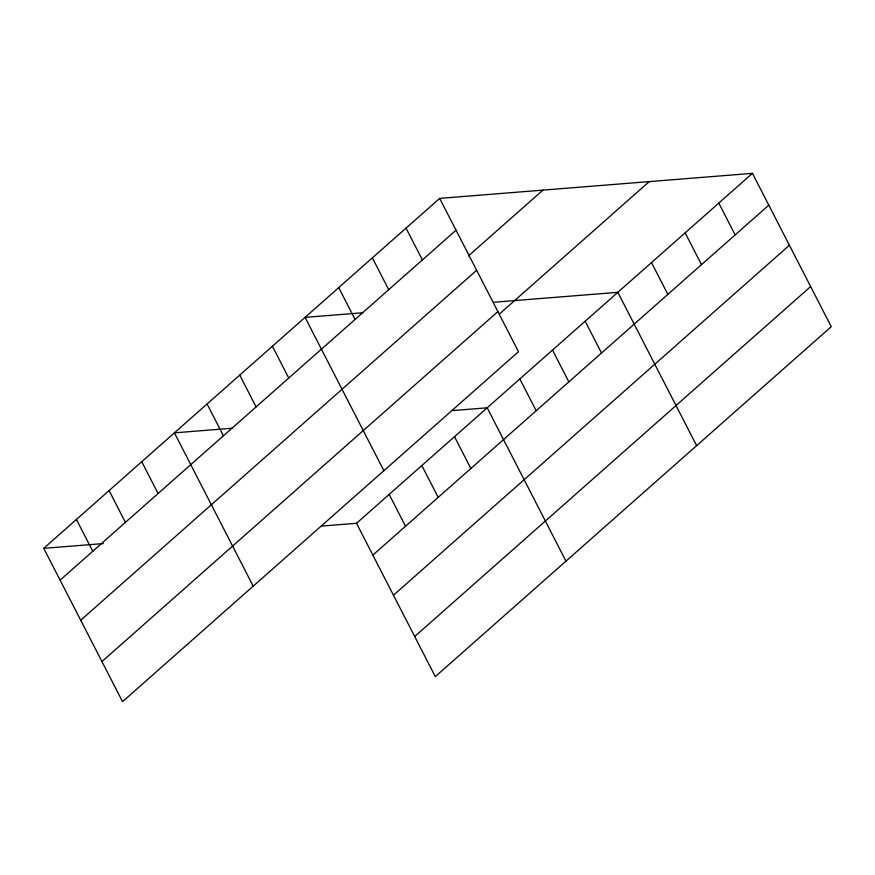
<?xml version="1.0" encoding="UTF-8"?>
<svg xmlns="http://www.w3.org/2000/svg" width="875" height="875" viewBox="0 0 875 875"><rect width="100%" height="100%" fill="white"/><g stroke="black" fill="none" stroke-linecap="round" stroke-linejoin="round"><path stroke-width="1.31" d="M439.688 198.384L518.492 351.706L122.544 701.652L43.75 548.33L439.688 198.384L752.456 173.348L831.25 326.67L435.312 676.616L356.508 523.294L322.109 526.05M60.091 580.136L456.039 230.191M468.453 255.927L542.905 190.127M80.708 620.244L476.645 270.298M101.938 661.555L497.875 311.609M499.308 314.125L649.239 181.606M356.508 523.294L752.456 173.348M372.859 555.1L768.797 205.155M393.466 595.197L789.414 245.252M414.695 636.508L810.644 286.562M363.289 312.714L305.069 317.373L383.862 470.695M493.62 302.269L617.837 292.327L696.631 445.648M232.63 428.192L174.409 432.852L253.203 586.173M452.769 410.561L487.178 407.805L565.972 561.127M43.75 548.33L103.294 543.572M718.802 203.088L735.142 234.894M685.147 232.838L701.488 264.644M651.492 262.577L667.833 294.383M585.167 321.202L601.519 353.008M552.508 350.066L568.848 381.872M519.837 378.941L536.189 410.747M406.033 228.134L422.384 259.941M372.378 257.884L388.73 289.691M454.508 436.68L470.848 468.486M338.723 287.623L355.075 319.43M421.838 465.555L438.189 497.361M389.178 494.419L405.519 526.225M272.409 346.238L288.75 378.044M239.739 375.112L256.091 406.919M207.08 403.988L223.42 435.783M141.75 461.727L158.091 493.533M109.08 490.591L125.431 522.397M76.42 519.466L92.761 551.272"/></g></svg>
